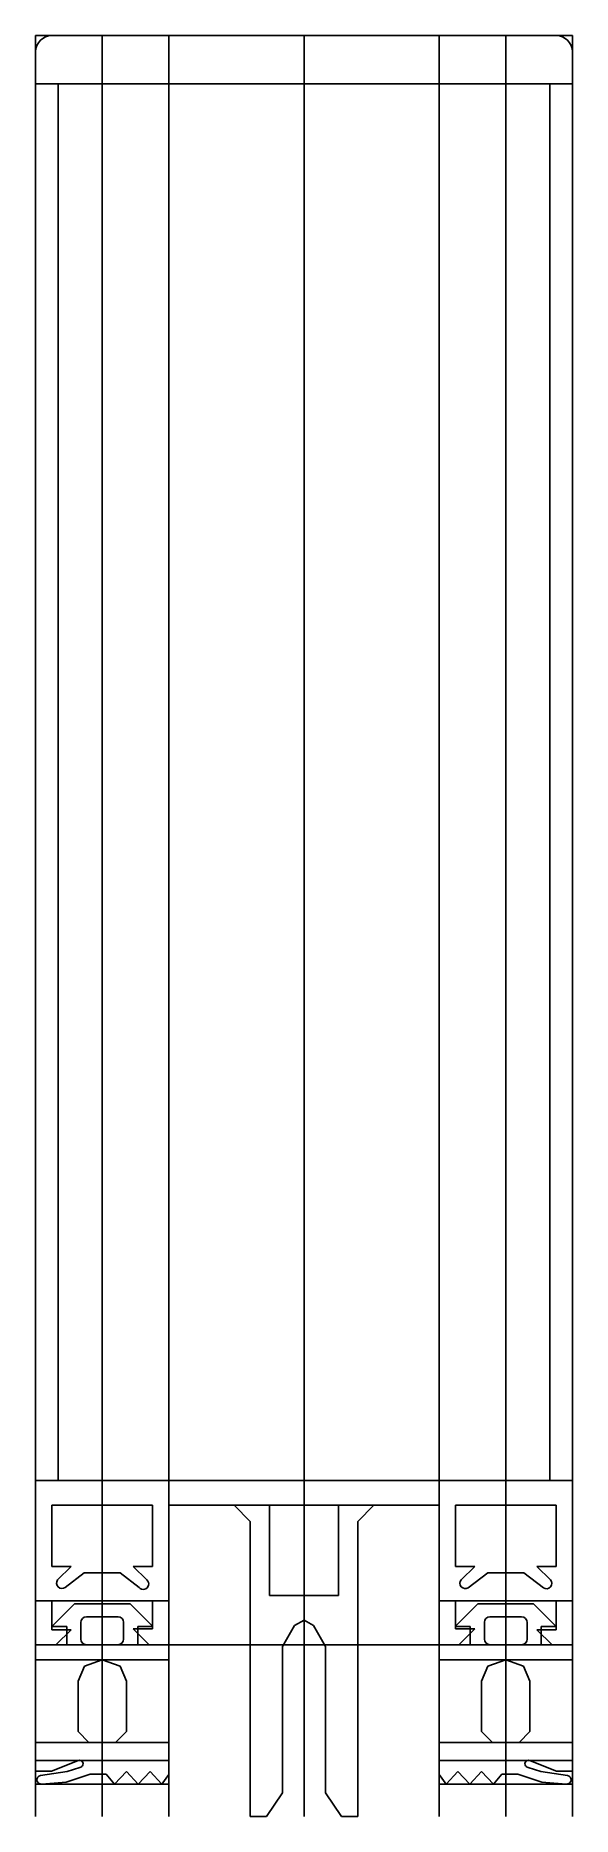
# Model space of a CAD drawing. Extents: x -25 to 25, y -31 to 135.
import ezdxf

# ---------------------------------------------------------------- set-up
doc = ezdxf.new("R2010")
doc.units = 0
doc.layers.get('0').update_dxf_attribs({"linetype": 'CONTINUOUS'})

msp = doc.modelspace()

# ---------------------------------------------------------------- linework, layer by layer
at = {"linetype": 'CONTINUOUS'}
for p, q in [((-25, 134.7), (-25, -31.3)), ((25, 134.7), (-25, 134.7)), ((23.5, 134.7), (-23.5, 134.7)), ((23.5, 134.7), (-23.5, 134.7)), ((-23.5, 134.7), (23.5, 134.7)), ((-18.8, -31.3), (-18.8, 134.7)), ((-12.6, -31.3), (-12.6, 134.7)), ((0, 134.7), (0, -31.3)), ((12.6, 134.7), (12.6, -31.3)), ((18.8, 134.7), (18.8, -31.3)), ((25, 134.7), (25, -31.3)), ((-25, 133.2), (-25, -11.2)), ((-25, 133.2), (-25, -15.3)), ((-25, -15.3), (-25, 133.2)), ((25, -11.2), (25, 133.2)), ((25, -15.3), (25, 133.2)), ((25, 133.2), (25, -15.3)), ((25, 130.2), (-25, 130.2)), ((-22.9, 0), (-22.9, 130.2)), ((-22.9, 130.2), (22.9, 130.2)), ((-22.9, 0), (-22.9, 130.2)), ((-22.9, 130.2), (22.9, 130.2)), ((22.9, 130.2), (22.9, 0)), ((22.9, 130.2), (22.9, 0)), ((-25, 0), (25, 0)), ((22.9, 0), (-22.9, 0)), ((22.9, 0), (-22.9, 0)), ((-23.5, -8), (-23.5, -2.3)), ((-23.5, -2.3), (-14.1, -2.3)), ((-23.5, -8), (-23.5, -2.3)), ((-23.5, -2.3), (-14.1, -2.3)), ((-14.1, -2.3), (-14.1, -8)), ((-14.1, -2.3), (-14.1, -8)), ((-12.6, -11.2), (-12.6, -2.3)), ((-12.6, -2.3), (12.6, -2.3)), ((-12.6, -15.3), (-12.6, -2.3)), ((-12.6, -2.3), (-6.5, -2.3)), ((-12.6, -15.3), (-12.6, -2.3)), ((-12.6, -2.3), (-6.5, -2.3)), ((-6.5, -2.3), (-5, -3.8)), ((-6.5, -2.3), (-5, -3.8)), ((-3.2, -10.7), (-3.2, -2.3)), ((-3.2, -2.3), (3.2, -2.3)), ((-3.2, -10.7), (-3.2, -2.3)), ((-3.2, -2.3), (3.2, -2.3)), ((3.2, -2.3), (3.2, -10.7)), ((3.2, -2.3), (3.2, -10.7)), ((5, -3.8), (6.5, -2.3)), ((6.5, -2.3), (5, -3.8)), ((6.5, -2.3), (12.6, -2.3)), ((12.6, -2.3), (6.5, -2.3)), ((12.6, -2.3), (12.6, -11.2)), ((12.6, -2.3), (12.6, -15.3)), ((12.6, -15.3), (12.6, -2.3)), ((14.1, -8), (14.1, -2.3)), ((14.1, -2.3), (23.5, -2.3)), ((23.5, -2.3), (14.1, -2.3)), ((14.1, -2.3), (14.1, -8)), ((23.5, -2.3), (23.5, -8)), ((23.5, -8), (23.5, -2.3)), ((-5, -3.8), (-5, -31.3)), ((-5, -3.8), (-5, -31.3)), ((5, -31.3), (5, -3.8)), ((5, -3.8), (5, -31.3)), ((-21.7, -8), (-23.5, -8)), ((-21.7, -8), (-23.5, -8)), ((-22.95, -9.26), (-21.7, -8)), ((-22.95, -9.26), (-21.7, -8)), ((-14.1, -8), (-15.9, -8)), ((-15.9, -8), (-14.64, -9.26)), ((-14.1, -8), (-15.9, -8)), ((-15.9, -8), (-14.64, -9.26)), ((15.9, -8), (14.1, -8)), ((14.1, -8), (15.9, -8)), ((14.65, -9.25), (15.9, -8)), ((15.9, -8), (14.65, -9.25)), ((23.5, -8), (21.7, -8)), ((21.7, -8), (22.95, -9.25)), ((22.95, -9.25), (21.7, -8)), ((21.7, -8), (23.5, -8)), ((-20.47, -8.6), (-22.25, -9.96)), ((-20.47, -8.6), (-22.25, -9.96)), ((-17.13, -8.6), (-20.47, -8.6)), ((-17.13, -8.6), (-20.47, -8.6)), ((-15.35, -9.96), (-17.13, -8.6)), ((-15.35, -9.96), (-17.13, -8.6)), ((17.13, -8.6), (15.29, -10)), ((15.29, -10), (17.13, -8.6)), ((20.47, -8.6), (17.13, -8.6)), ((17.13, -8.6), (20.47, -8.6)), ((22.3, -10), (20.47, -8.6)), ((20.47, -8.6), (22.3, -10)), ((-25, -11.2), (-12.6, -11.2)), ((-23.5, -13.9), (-23.5, -11.2)), ((-23.5, -11.2), (-14.1, -11.2)), ((-23.5, -11.2), (-23.5, -13.9)), ((-23.5, -11.2), (-14.1, -11.2)), ((-21.39, -11.5), (-23.48, -13.6)), ((-16.18, -11.5), (-21.39, -11.5)), ((-18.8, -28.3), (-18.8, -11.5)), ((-18.8, -15.3), (-18.8, -11.5)), ((-14.08, -13.6), (-16.18, -11.5)), ((-14.1, -11.2), (-14.1, -13.81)), ((-14.1, -11.2), (-14.1, -13.81)), ((3.2, -10.7), (-3.2, -10.7)), ((3.2, -10.7), (-3.2, -10.7)), ((12.6, -11.2), (25, -11.2)), ((16.18, -11.5), (14.08, -13.6)), ((14.1, -13.81), (14.1, -11.2)), ((14.1, -11.2), (23.5, -11.2)), ((23.5, -11.2), (14.1, -11.2)), ((14.1, -11.2), (14.1, -13.81)), ((21.39, -11.5), (16.18, -11.5)), ((18.8, -28.3), (18.8, -11.5)), ((18.8, -15.3), (18.8, -11.5)), ((23.48, -13.6), (21.39, -11.5)), ((23.5, -11.2), (23.5, -13.9)), ((23.5, -13.9), (23.5, -11.2)), ((-20.8, -14.77), (-20.8, -13.24)), ((-20.26, -12.7), (-17.31, -12.7)), ((-16.8, -13.21), (-16.8, -14.77)), ((-0.87, -13.52), (0, -13)), ((-0.87, -13.52), (0, -13)), ((0, -13), (0.87, -13.52)), ((0, -13), (0.87, -13.52)), ((16.8, -14.77), (16.8, -13.21)), ((17.31, -12.7), (20.26, -12.7)), ((20.8, -13.24), (20.8, -14.77)), ((-21.69, -13.9), (-23.5, -13.9)), ((-23.5, -13.9), (-21.69, -13.9)), ((-23.48, -13.6), (-22.08, -13.6)), ((-23.12, -15.3), (-21.69, -13.9)), ((-21.69, -13.9), (-23.12, -15.3)), ((-22.08, -13.6), (-22.08, -15.3)), ((-14.1, -13.81), (-15.9, -13.81)), ((-15.9, -13.81), (-14.41, -15.3)), ((-14.1, -13.81), (-15.9, -13.81)), ((-15.9, -13.81), (-14.41, -15.3)), ((-15.48, -15.3), (-15.48, -13.6)), ((-15.48, -13.6), (-14.08, -13.6)), ((-2, -15.46), (-0.87, -13.52)), ((-2, -15.46), (-0.87, -13.52)), ((0.87, -13.52), (2, -15.46)), ((0.87, -13.52), (2, -15.46)), ((14.08, -13.6), (15.48, -13.6)), ((15.9, -13.81), (14.1, -13.81)), ((14.1, -13.81), (15.9, -13.81)), ((14.41, -15.3), (15.9, -13.81)), ((15.9, -13.81), (14.41, -15.3)), ((15.48, -13.6), (15.48, -15.3)), ((23.5, -13.9), (21.69, -13.9)), ((21.69, -13.9), (23.12, -15.3)), ((23.12, -15.3), (21.69, -13.9)), ((21.69, -13.9), (23.5, -13.9)), ((22.08, -15.3), (22.08, -13.6)), ((22.08, -13.6), (23.48, -13.6)), ((25, -15.3), (-25, -15.3)), ((-25, -15.3), (-23.12, -15.3)), ((-23.12, -15.3), (-25, -15.3)), ((-12.6, -15.3), (-25, -15.3)), ((-22.08, -15.3), (-25, -15.3)), ((-25, -15.3), (-25, -26.09)), ((-14.08, -15.3), (-23.48, -15.3)), ((-20.27, -15.3), (-22.08, -15.3)), ((-22.08, -15.3), (-20.27, -15.3)), ((-17.27, -15.3), (-20.27, -15.3)), ((-17.33, -15.3), (-15.48, -15.3)), ((-15.5, -15.3), (-17.27, -15.3)), ((-12.6, -15.3), (-15.5, -15.3)), ((-14.41, -15.3), (-12.6, -15.3)), ((-14.41, -15.3), (-12.6, -15.3)), ((-12.6, -26.09), (-12.6, -15.3)), ((-2, -29.1), (-2, -15.46)), ((-2, -29.1), (-2, -15.46)), ((2, -15.46), (2, -29.1)), ((2, -15.46), (2, -29.1)), ((12.6, -15.3), (14.41, -15.3)), ((14.41, -15.3), (12.6, -15.3)), ((12.6, -15.3), (25, -15.3)), ((12.6, -15.3), (12.6, -26.09)), ((15.5, -15.3), (12.6, -15.3)), ((14.08, -15.3), (23.48, -15.3)), ((15.48, -15.3), (17.33, -15.3)), ((17.27, -15.3), (15.5, -15.3)), ((20.27, -15.3), (17.27, -15.3)), ((22.08, -15.3), (20.27, -15.3)), ((20.27, -15.3), (22.08, -15.3)), ((25, -15.3), (22.08, -15.3)), ((23.12, -15.3), (25, -15.3)), ((25, -15.3), (23.12, -15.3)), ((25, -26.09), (25, -15.3)), ((-12.6, -16.7), (-25, -16.7)), ((-20.45, -17.29), (-21.05, -18.7)), ((-18.8, -16.7), (-20.45, -17.29)), ((-17.14, -17.29), (-18.8, -16.7)), ((-16.55, -18.7), (-17.14, -17.29)), ((12.6, -16.7), (25, -16.7)), ((17.14, -17.29), (16.55, -18.7)), ((18.8, -16.7), (17.14, -17.29)), ((20.45, -17.29), (18.8, -16.7)), ((21.05, -18.7), (20.45, -17.29)), ((-21.05, -18.7), (-21.05, -23.4)), ((-16.55, -23.4), (-16.55, -18.7)), ((16.55, -18.7), (16.55, -23.4)), ((21.05, -23.4), (21.05, -18.7)), ((-12.6, -24.4), (-25, -24.4)), ((-21.05, -23.4), (-20.04, -24.4)), ((-20.04, -24.4), (-17.55, -24.4)), ((-17.55, -24.4), (-16.55, -23.4)), ((12.6, -24.4), (25, -24.4)), ((16.55, -23.4), (17.55, -24.4)), ((17.55, -24.4), (20.04, -24.4)), ((20.04, -24.4), (21.05, -23.4)), ((-12.6, -26.09), (-25, -26.09)), ((-25, -26.09), (-12.6, -26.09)), ((-12.6, -26.09), (-25, -26.09)), ((-25, -26.09), (-25, -27.1)), ((-12.6, -26.09), (-25, -26.09)), ((-23.51, -27.1), (-21.11, -26.12)), ((-18.8, -28.3), (-18.8, -26.09)), ((-12.6, -27.41), (-12.6, -26.09)), ((12.6, -26.09), (25, -26.09)), ((12.6, -26.09), (25, -26.09)), ((12.6, -26.09), (25, -26.09)), ((25, -26.09), (12.6, -26.09)), ((12.6, -26.09), (12.6, -27.41)), ((18.8, -28.3), (18.8, -26.09)), ((21.11, -26.12), (23.51, -27.1)), ((25, -27.1), (25, -26.09)), ((-25, -27.1), (-23.51, -27.1)), ((-22.05, -27.12), (-24.55, -27.48)), ((-24.43, -28.29), (-22.16, -28.12)), ((-22.16, -28.12), (-19.91, -27.36)), ((-20.89, -26.73), (-22.05, -27.12)), ((-19.91, -27.36), (-18.42, -27.36)), ((-18.42, -27.36), (-17.65, -28.3)), ((-17.65, -28.3), (-16.54, -27.11)), ((-16.54, -27.11), (-15.44, -28.3)), ((-15.44, -28.3), (-14.32, -27.11)), ((-14.32, -27.11), (-13.24, -28.3)), ((-13.24, -28.3), (-12.6, -27.41)), ((12.6, -27.41), (13.24, -28.3)), ((13.24, -28.3), (14.32, -27.11)), ((14.32, -27.11), (15.44, -28.3)), ((15.44, -28.3), (16.54, -27.11)), ((16.54, -27.11), (17.65, -28.3)), ((17.65, -28.3), (18.42, -27.36)), ((18.42, -27.36), (19.91, -27.36)), ((19.91, -27.36), (22.16, -28.12)), ((22.05, -27.12), (20.89, -26.73)), ((24.55, -27.48), (22.05, -27.12)), ((22.16, -28.12), (24.43, -28.29)), ((23.51, -27.1), (25, -27.1)), ((-25, -28.3), (-12.6, -28.3)), ((-12.6, -28.3), (-25, -28.3)), ((-3.5, -31.3), (-2, -29.1)), ((-3.5, -31.3), (-2, -29.1)), ((2, -29.1), (3.5, -31.3)), ((2, -29.1), (3.5, -31.3)), ((25, -28.3), (12.6, -28.3)), ((12.6, -28.3), (25, -28.3)), ((-5, -31.3), (-3.5, -31.3)), ((-5, -31.3), (-3.5, -31.3)), ((3.5, -31.3), (5, -31.3)), ((3.5, -31.3), (5, -31.3))]:
    msp.add_line(p, q, dxfattribs=at)
for centre, radius, start, end in [((-23.5, 133.2), 1.5, 90, 180), ((-23.5, 133.2), 1.5, 90, 180), ((-23.5, 133.2), 1.5, 90, 180), ((23.5, 133.2), 1.5, 0, 90), ((23.5, 133.2), 1.5, 0, 90), ((23.5, 133.2), 1.5, 0, 90), ((-22.55, -9.56), 0.5, 143.1301, 306.8699), ((-22.55, -9.56), 0.5, 143.1301, 306.8699), ((-14.97, -9.64), 0.5, 220.1883, 48.999), ((-14.97, -9.64), 0.5, 220.1883, 48.999), ((15.03, -9.57), 0.5, 140.0906, 300.8599), ((15.03, -9.57), 0.5, 140.0906, 300.8599), ((22.58, -9.58), 0.5, 236.1206, 42.0507), ((22.58, -9.58), 0.5, 236.1206, 42.0507), ((-20.26, -13.24), 0.54, 90, 180), ((-17.31, -13.21), 0.51, 360, 90), ((17.31, -13.21), 0.51, 90, 180), ((20.26, -13.24), 0.54, 360, 90), ((-20.27, -14.77), 0.53, 180, 270), ((-17.33, -14.77), 0.53, 270, 0), ((17.33, -14.77), 0.53, 180, 270), ((20.27, -14.77), 0.53, 270, 0), ((-20.92, -26.4), 0.334, 275.7812, 123.883), ((20.92, -26.4), 0.334, 56.117, 264.2188), ((-24.47, -27.88), 0.41, 101.4741, 275.3798), ((24.47, -27.88), 0.41, 264.6202, 78.5259)]:
    msp.add_arc(centre, radius, start, end, dxfattribs=at)

doc.saveas('drawing.dxf')
